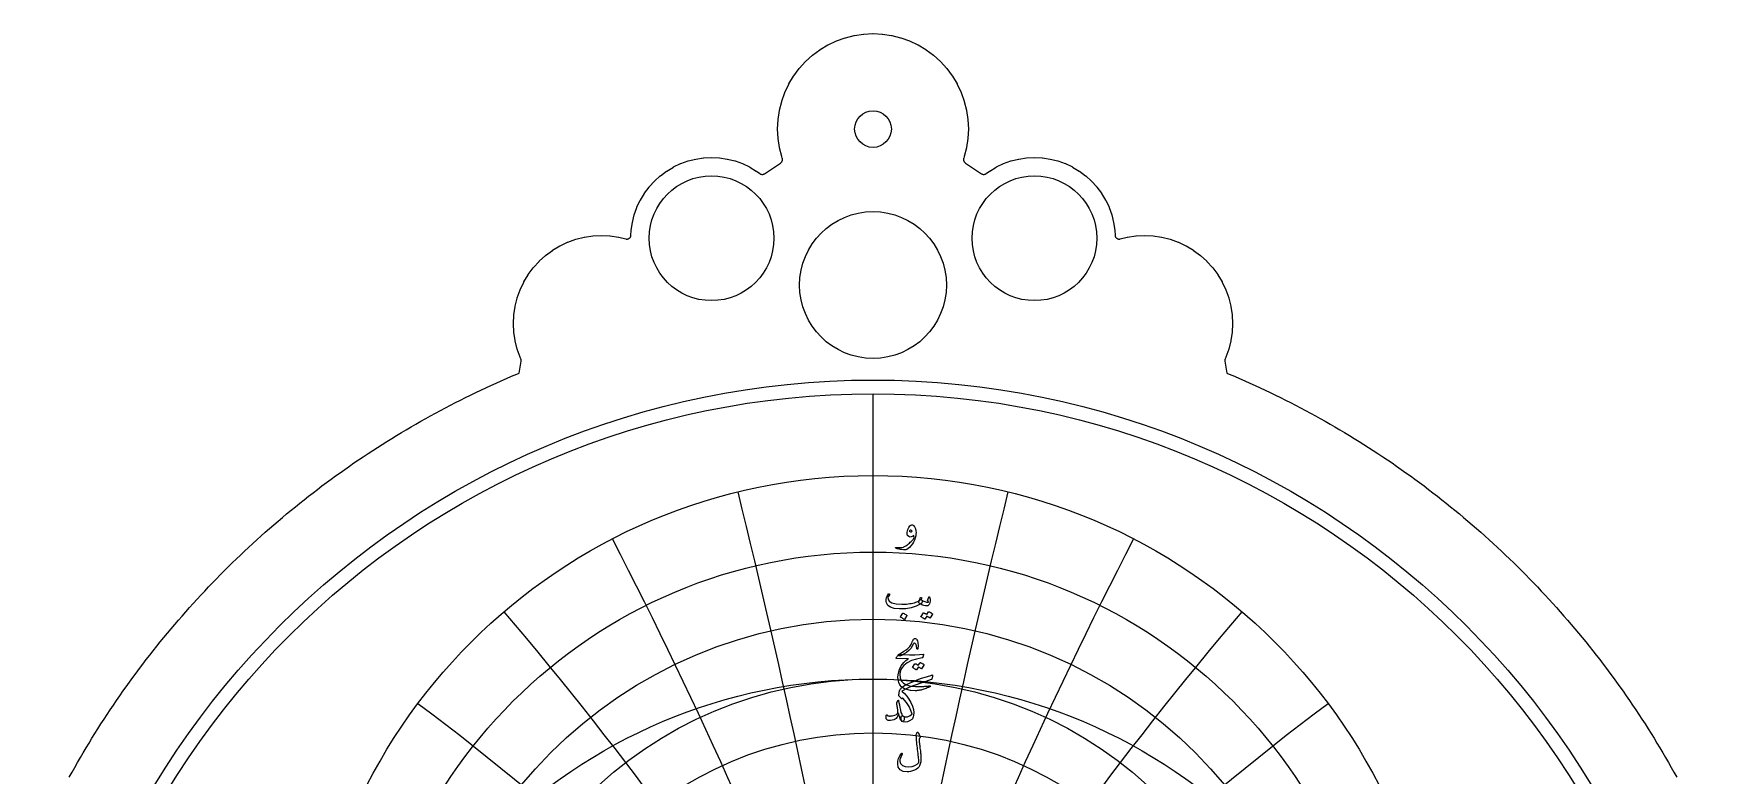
# Model space of a CAD drawing. Header units: millimetres. Extents: x -68 to 68, y -68 to 87.
# Drawn here: x -61.8 to 61.8, y 32.7 to 87.2 of the extents above; entities that cross this region are included whole.
import ezdxf

# ---------------------------------------------------------------- set-up
doc = ezdxf.new("R2010")
doc.units = ezdxf.units.MM
for name, color, linetype in [('CUT_INNER', 6, 'Continuous'), ('CUT_OUTER', 1, 'Continuous'), ('ENGRAVE', 7, 'Continuous'), ('ENGRAVE_FINE', 8, 'Continuous'), ('GUIDE', 3, 'Continuous'), ('TEXT', 5, 'Continuous')]:
    doc.layers.add(name, color=color, linetype=linetype)

msp = doc.modelspace()

# ---------------------------------------------------------------- linework, layer by layer
at = {"layer": 'CUT_INNER'}
for centre, radius in [((0, 80.2248), 1.35), ((-11.88, 72.1923), 4.59), ((11.88, 72.1923), 4.59), ((0, 68.7498), 5.4)]:
    msp.add_circle(centre, radius, dxfattribs=at)
at = {"layer": 'CUT_OUTER'}
msp.add_lwpolyline([(-59.1347, 32.5474), (-58.9339, 32.9096), (-58.7309, 33.2706), (-58.5256, 33.6304), (-58.3182, 33.9888), (-58.1085, 34.346), (-57.8967, 34.7019), (-57.6827, 35.0565), (-57.4665, 35.4098), (-57.2481, 35.7617), (-57.0276, 36.1123), (-56.805, 36.4616), (-56.5802, 36.8094), (-56.3532, 37.1559), (-56.1242, 37.501), (-55.893, 37.8447), (-55.6598, 38.1869), (-55.4244, 38.5277), (-55.187, 38.8671), (-54.9475, 39.2049), (-54.7059, 39.5414), (-54.4622, 39.8763), (-54.2165, 40.2097), (-53.9688, 40.5416), (-53.719, 40.872), (-53.4672, 41.2008), (-53.2134, 41.5281), (-52.9576, 41.8539), (-52.6998, 42.178), (-52.44, 42.5006), (-52.1782, 42.8215), (-51.9145, 43.1409), (-51.6488, 43.4586), (-51.3812, 43.7747), (-51.1116, 44.0892), (-50.8401, 44.402), (-50.5667, 44.7131), (-50.2914, 45.0225), (-50.0142, 45.3302), (-49.7351, 45.6363), (-49.4542, 45.9406), (-49.1713, 46.2431), (-48.8867, 46.544), (-48.6002, 46.8431), (-48.3118, 47.1404), (-48.0217, 47.4359), (-47.7297, 47.7297), (-47.4359, 48.0217), (-47.1404, 48.3118), (-46.8431, 48.6002), (-46.544, 48.8867), (-46.2431, 49.1713), (-45.9406, 49.4542), (-45.6363, 49.7351), (-45.3302, 50.0142), (-45.0225, 50.2914), (-44.7131, 50.5667), (-44.402, 50.8401), (-44.0892, 51.1116), (-43.7747, 51.3812), (-43.4586, 51.6488), (-43.1409, 51.9145), (-42.8215, 52.1782), (-42.5006, 52.44), (-42.178, 52.6998), (-41.8539, 52.9576), (-41.5281, 53.2134), (-41.2008, 53.4672), (-40.872, 53.719), (-40.5416, 53.9688), (-40.2097, 54.2165), (-39.8763, 54.4622), (-39.5414, 54.7059), (-39.2049, 54.9475), (-38.8671, 55.187), (-38.5277, 55.4244), (-38.1869, 55.6598), (-37.8447, 55.893), (-37.501, 56.1242), (-37.1559, 56.3532), (-36.8094, 56.5802), (-36.4616, 56.805), (-36.1123, 57.0276), (-35.7617, 57.2481), (-35.4098, 57.4665), (-35.0565, 57.6827), (-34.7019, 57.8967), (-34.346, 58.1085), (-33.9888, 58.3182), (-33.6304, 58.5256), (-33.2706, 58.7309), (-32.9096, 58.9339), (-32.5474, 59.1347), (-32.1839, 59.3333), (-31.8193, 59.5297), (-31.4534, 59.7238), (-31.0864, 59.9157), (-30.7181, 60.1053), (-30.3488, 60.2926), (-29.9782, 60.4777), (-29.6066, 60.6605), (-29.2338, 60.841), (-28.86, 61.0193), (-28.485, 61.1952), (-28.109, 61.3688), (-27.7319, 61.5402), (-27.3538, 61.7092), (-26.9746, 61.8758), (-26.5945, 62.0402), (-26.2133, 62.2022), (-26.0311, 62.2783), (-25.8872, 63.1415), (-25.8837, 63.1716), (-25.8833, 63.202), (-25.886, 63.2322), (-25.8917, 63.262), (-25.9004, 63.2911), (-25.9119, 63.3191), (-25.9636, 63.4283), (-25.9692, 63.4419), (-26.1785, 64.0268), (-26.1828, 64.0409), (-26.3337, 64.6434), (-26.3366, 64.6579), (-26.4277, 65.2723), (-26.4292, 65.287), (-26.4596, 65.9074), (-26.4596, 65.9221), (-26.4292, 66.5426), (-26.4277, 66.5572), (-26.3366, 67.1717), (-26.3337, 67.1861), (-26.1828, 67.7887), (-26.1785, 67.8028), (-25.9692, 68.3876), (-25.9636, 68.4012), (-25.698, 68.9628), (-25.6911, 68.9757), (-25.3717, 69.5086), (-25.3635, 69.5208), (-24.9935, 70.0197), (-24.9842, 70.0311), (-24.567, 70.4914), (-24.5566, 70.5018), (-24.0963, 70.9189), (-24.085, 70.9283), (-23.586, 71.2983), (-23.5738, 71.3065), (-23.041, 71.6258), (-23.028, 71.6328), (-22.4664, 71.8984), (-22.4529, 71.904), (-21.868, 72.1133), (-21.8539, 72.1175), (-21.2513, 72.2685), (-21.2369, 72.2713), (-20.6224, 72.3625), (-20.6078, 72.3639), (-19.9874, 72.3944), (-19.9726, 72.3944), (-19.3522, 72.3639), (-19.3376, 72.3625), (-18.7231, 72.2713), (-18.7087, 72.2685), (-18.1817, 72.1365), (-18.1528, 72.1307), (-18.1235, 72.1278), (-18.0941, 72.1278), (-18.0648, 72.1307), (-18.0359, 72.1365), (-18.0077, 72.145), (-17.9805, 72.1563), (-17.9546, 72.1702), (-17.9301, 72.1865), (-17.9073, 72.2052), (-17.8865, 72.226), (-17.8678, 72.2488), (-17.8515, 72.2733), (-17.8376, 72.2992), (-17.8263, 72.3264), (-17.8178, 72.3546), (-17.8121, 72.3835), (-17.8092, 72.4128), (-17.7918, 72.7671), (-17.7903, 72.7818), (-17.7069, 73.3438), (-17.7041, 73.3583), (-17.566, 73.9094), (-17.5617, 73.9235), (-17.3703, 74.4585), (-17.3647, 74.4721), (-17.1218, 74.9857), (-17.1148, 74.9987), (-16.8227, 75.486), (-16.8145, 75.4983), (-16.4761, 75.9547), (-16.4667, 75.966), (-16.0852, 76.387), (-16.0748, 76.3974), (-15.6538, 76.779), (-15.6424, 76.7883), (-15.186, 77.1268), (-15.1738, 77.135), (-14.6864, 77.4271), (-14.6734, 77.434), (-14.1598, 77.677), (-14.1462, 77.6826), (-13.6112, 77.874), (-13.5971, 77.8783), (-13.046, 78.0163), (-13.0316, 78.0192), (-12.4695, 78.1026), (-12.4549, 78.104), (-11.8874, 78.1319), (-11.8726, 78.1319), (-11.3051, 78.104), (-11.2905, 78.1026), (-10.7284, 78.0192), (-10.714, 78.0163), (-10.1629, 77.8783), (-10.1488, 77.874), (-9.6138, 77.6826), (-9.6002, 77.677), (-9.0866, 77.434), (-9.0736, 77.4271), (-8.5862, 77.135), (-8.574, 77.1268), (-8.3283, 76.9446), (-8.3029, 76.9277), (-8.2759, 76.9135), (-8.2476, 76.902), (-8.2182, 76.8935), (-8.1882, 76.8881), (-8.1577, 76.8857), (-8.1272, 76.8864), (-8.0969, 76.8903), (-8.0671, 76.8972), (-8.0382, 76.907), (-8.0105, 76.9198), (-7.9842, 76.9353), (-6.7941, 77.7221), (-6.7711, 77.7389), (-6.7498, 77.7579), (-6.7304, 77.7787), (-6.7131, 77.8013), (-6.698, 77.8255), (-6.6852, 77.851), (-6.6749, 77.8776), (-6.6672, 77.905), (-6.6621, 77.933), (-6.6598, 77.9614), (-6.6601, 77.9899), (-6.6631, 78.0183), (-6.6688, 78.0462), (-6.6771, 78.0734), (-6.7152, 78.18), (-6.7195, 78.1941), (-6.8833, 78.8481), (-6.8862, 78.8625), (-6.9851, 79.5294), (-6.9866, 79.544), (-7.0196, 80.2174), (-7.0196, 80.2321), (-6.9866, 80.9055), (-6.9851, 80.9201), (-6.8862, 81.587), (-6.8833, 81.6014), (-6.7195, 82.2554), (-6.7152, 82.2695), (-6.4881, 82.9043), (-6.4825, 82.9179), (-6.1942, 83.5273), (-6.1873, 83.5403), (-5.8407, 84.1186), (-5.8325, 84.1308), (-5.4309, 84.6723), (-5.4216, 84.6837), (-4.9688, 85.1832), (-4.9584, 85.1936), (-4.4589, 85.6464), (-4.4475, 85.6557), (-3.906, 86.0573), (-3.8938, 86.0655), (-3.3155, 86.4121), (-3.3025, 86.419), (-2.6931, 86.7073), (-2.6795, 86.7129), (-2.0447, 86.94), (-2.0307, 86.9443), (-1.3767, 87.1081), (-1.3622, 87.111), (-0.6954, 87.2099), (-0.6807, 87.2113), (-0.0074, 87.2444), (0.0074, 87.2444), (0.6807, 87.2113), (0.6954, 87.2099), (1.3622, 87.111), (1.3767, 87.1081), (2.0307, 86.9443), (2.0447, 86.94), (2.6795, 86.7129), (2.6931, 86.7073), (3.3025, 86.419), (3.3155, 86.4121), (3.8938, 86.0655), (3.906, 86.0573), (4.4475, 85.6557), (4.4589, 85.6464), (4.9584, 85.1936), (4.9688, 85.1832), (5.4216, 84.6837), (5.4309, 84.6723), (5.8325, 84.1308), (5.8407, 84.1186), (6.1873, 83.5403), (6.1942, 83.5273), (6.4825, 82.9179), (6.4881, 82.9043), (6.7152, 82.2695), (6.7195, 82.2554), (6.8833, 81.6014), (6.8862, 81.587), (6.9851, 80.9201), (6.9866, 80.9055), (7.0196, 80.2321), (7.0196, 80.2174), (6.9866, 79.544), (6.9851, 79.5294), (6.8862, 78.8625), (6.8833, 78.8481), (6.7195, 78.1941), (6.7152, 78.18), (6.6771, 78.0734), (6.6688, 78.0462), (6.6631, 78.0183), (6.6601, 77.9899), (6.6598, 77.9614), (6.6621, 77.933), (6.6672, 77.905), (6.6749, 77.8776), (6.6852, 77.851), (6.698, 77.8255), (6.7131, 77.8013), (6.7304, 77.7787), (6.7498, 77.7579), (6.7711, 77.7389), (6.7941, 77.7221), (7.9842, 76.9353), (8.0105, 76.9198), (8.0382, 76.907), (8.0671, 76.8972), (8.0969, 76.8903), (8.1272, 76.8864), (8.1577, 76.8857), (8.1882, 76.8881), (8.2182, 76.8935), (8.2476, 76.902), (8.2759, 76.9135), (8.3029, 76.9277), (8.3283, 76.9446), (8.574, 77.1268), (8.5862, 77.135), (9.0736, 77.4271), (9.0866, 77.434), (9.6002, 77.677), (9.6138, 77.6826), (10.1488, 77.874), (10.1629, 77.8783), (10.714, 78.0163), (10.7284, 78.0192), (11.2905, 78.1026), (11.3051, 78.104), (11.8726, 78.1319), (11.8874, 78.1319), (12.4549, 78.104), (12.4695, 78.1026), (13.0316, 78.0192), (13.046, 78.0163), (13.5971, 77.8783), (13.6112, 77.874), (14.1462, 77.6826), (14.1598, 77.677), (14.6734, 77.434), (14.6864, 77.4271), (15.1738, 77.135), (15.186, 77.1268), (15.6424, 76.7883), (15.6538, 76.779), (16.0748, 76.3974), (16.0852, 76.387), (16.4667, 75.966), (16.4761, 75.9547), (16.8145, 75.4983), (16.8227, 75.486), (17.1148, 74.9987), (17.1218, 74.9857), (17.3647, 74.4721), (17.3703, 74.4585), (17.5617, 73.9235), (17.566, 73.9094), (17.7041, 73.3583), (17.7069, 73.3438), (17.7903, 72.7818), (17.7918, 72.7671), (17.8092, 72.4128), (17.8121, 72.3835), (17.8178, 72.3546), (17.8263, 72.3264), (17.8376, 72.2992), (17.8515, 72.2733), (17.8678, 72.2488), (17.8865, 72.226), (17.9073, 72.2052), (17.9301, 72.1865), (17.9546, 72.1702), (17.9805, 72.1563), (18.0077, 72.145), (18.0359, 72.1365), (18.0648, 72.1307), (18.0941, 72.1278), (18.1235, 72.1278), (18.1528, 72.1307), (18.1817, 72.1365), (18.7087, 72.2685), (18.7231, 72.2713), (19.3376, 72.3625), (19.3522, 72.3639), (19.9726, 72.3944), (19.9874, 72.3944), (20.6078, 72.3639), (20.6224, 72.3625), (21.2369, 72.2713), (21.2513, 72.2685), (21.8539, 72.1175), (21.868, 72.1133), (22.4529, 71.904), (22.4664, 71.8984), (23.028, 71.6328), (23.041, 71.6258), (23.5738, 71.3065), (23.586, 71.2983), (24.085, 70.9283), (24.0963, 70.9189), (24.5566, 70.5018), (24.567, 70.4914), (24.9842, 70.0311), (24.9935, 70.0197), (25.3635, 69.5208), (25.3717, 69.5086), (25.6911, 68.9757), (25.698, 68.9628), (25.9636, 68.4012), (25.9692, 68.3876), (26.1785, 67.8028), (26.1828, 67.7887), (26.3337, 67.1861), (26.3366, 67.1717), (26.4277, 66.5572), (26.4292, 66.5426), (26.4596, 65.9221), (26.4596, 65.9074), (26.4292, 65.287), (26.4277, 65.2723), (26.3366, 64.6579), (26.3337, 64.6434), (26.1828, 64.0409), (26.1785, 64.0268), (25.9692, 63.4419), (25.9636, 63.4283), (25.9119, 63.3191), (25.9004, 63.2911), (25.8917, 63.262), (25.886, 63.2322), (25.8833, 63.202), (25.8837, 63.1716), (25.8872, 63.1415), (26.0311, 62.2783), (26.2133, 62.2022), (26.5945, 62.0402), (26.9746, 61.8758), (27.3538, 61.7092), (27.7319, 61.5402), (28.109, 61.3688), (28.485, 61.1952), (28.86, 61.0193), (29.2338, 60.841), (29.6066, 60.6605), (29.9782, 60.4777), (30.3488, 60.2926), (30.7181, 60.1053), (31.0864, 59.9157), (31.4534, 59.7238), (31.8193, 59.5297), (32.1839, 59.3333), (32.5474, 59.1347), (32.9096, 58.9339), (33.2706, 58.7309), (33.6304, 58.5256), (33.9888, 58.3182), (34.346, 58.1085), (34.7019, 57.8967), (35.0565, 57.6827), (35.4098, 57.4665), (35.7617, 57.2481), (36.1123, 57.0276), (36.4616, 56.805), (36.8094, 56.5802), (37.1559, 56.3532), (37.501, 56.1242), (37.8447, 55.893), (38.1869, 55.6598), (38.5277, 55.4244), (38.8671, 55.187), (39.2049, 54.9475), (39.5414, 54.7059), (39.8763, 54.4622), (40.2097, 54.2165), (40.5416, 53.9688), (40.872, 53.719), (41.2008, 53.4672), (41.5281, 53.2134), (41.8539, 52.9576), (42.178, 52.6998), (42.5006, 52.44), (42.8215, 52.1782), (43.1409, 51.9145), (43.4586, 51.6488), (43.7747, 51.3812), (44.0892, 51.1116), (44.402, 50.8401), (44.7131, 50.5667), (45.0225, 50.2914), (45.3302, 50.0142), (45.6363, 49.7351), (45.9406, 49.4542), (46.2431, 49.1713), (46.544, 48.8867), (46.8431, 48.6002), (47.1404, 48.3118), (47.4359, 48.0217), (47.7297, 47.7297), (48.0217, 47.4359), (48.3118, 47.1404), (48.6002, 46.8431), (48.8867, 46.544), (49.1713, 46.2431), (49.4542, 45.9406), (49.7351, 45.6363), (50.0142, 45.3302), (50.2914, 45.0225), (50.5667, 44.7131), (50.8401, 44.402), (51.1116, 44.0892), (51.3812, 43.7747), (51.6488, 43.4586), (51.9145, 43.1409), (52.1782, 42.8215), (52.44, 42.5006), (52.6998, 42.178), (52.9576, 41.8539), (53.2134, 41.5281), (53.4672, 41.2008), (53.719, 40.872), (53.9688, 40.5416), (54.2165, 40.2097), (54.4622, 39.8763), (54.7059, 39.5414), (54.9475, 39.2049), (55.187, 38.8671), (55.4244, 38.5277), (55.6598, 38.1869), (55.893, 37.8447), (56.1242, 37.501), (56.3532, 37.1559), (56.5802, 36.8094), (56.805, 36.4616), (57.0276, 36.1123), (57.2481, 35.7617), (57.4665, 35.4098), (57.6827, 35.0565), (57.8967, 34.7019), (58.1085, 34.346), (58.3182, 33.9888), (58.5256, 33.6304), (58.7309, 33.2706), (58.9339, 32.9096), (59.1347, 32.5474)], dxfattribs=at)
at = {"layer": 'ENGRAVE'}
msp.add_lwpolyline([(0, -60.75), (0, 60.75)], dxfattribs=at)
for centre, radius in [((0, 0), 60.75), ((0, 12.9209), 41.8128), ((0, 11.6414), 37.4659), ((0, 10.6029), 33.562), ((0, 0), 39.7663), ((0, 9.7522), 30.0141), ((0, 9.0503), 26.7554)]:
    msp.add_circle(centre, radius, dxfattribs=at)
at = {"layer": 'ENGRAVE_FINE'}
for centre, radius, start, end in [((-729.8172, -122.3881), 741.0759, 7.2741385, 13.7327429), ((-729.8172, -122.3881), 741.0759, 7.2741385, 13.7327429), ((729.8172, -122.3881), 741.0759, 166.2672571, 172.7258615), ((729.8172, -122.3881), 741.0759, 166.2672571, 172.7258615), ((-353.5632, -122.3881), 376.2541, 14.600687, 27.283105), ((-353.5632, -122.3881), 376.2541, 14.600687, 27.283105), ((353.5632, -122.3881), 376.2541, 152.716895, 165.399313), ((353.5632, -122.3881), 376.2541, 152.716895, 165.399313), ((-222.8915, -122.3881), 257.3729, 22.032702, 40.487991), ((-222.8915, -122.3881), 257.3729, 22.032702, 40.487991), ((222.8915, -122.3881), 257.3729, 139.512009, 157.967298), ((222.8915, -122.3881), 257.3729, 139.512009, 157.967298), ((-153.3626, -122.3881), 200.2006, 29.62447, 53.218263), ((-153.3626, -122.3881), 200.2006, 29.62447, 53.218263), ((153.3626, -122.3881), 200.2006, 126.781737, 150.37553), ((153.3626, -122.3881), 200.2006, 126.781737, 150.37553)]:
    msp.add_arc(centre, radius, start, end, dxfattribs=at)
at = {"layer": 'GUIDE'}
msp.add_circle((0, 0), 61.7625, dxfattribs=at)
at = {"layer": 'TEXT'}
for points in [[(2.5616, 50.7695), (2.6272, 50.9218), (2.6981, 51.03), (2.7745, 51.0942), (2.8562, 51.1144), (2.9074, 51.1055), (2.9568, 51.0785), (3.0044, 51.0336), (3.0502, 50.9707), (3.0722, 50.9344), (3.0916, 50.8971), (3.1082, 50.8589), (3.1221, 50.8198), (3.134, 50.7796), (3.1445, 50.7381), (3.1538, 50.6952), (3.1616, 50.651), (3.169, 50.5524), (3.1625, 50.4363), (3.1421, 50.3027), (3.1077, 50.1516), (3.057, 49.9951), (2.9874, 49.8453), (2.8989, 49.7023), (2.7916, 49.566), (2.6791, 49.4472), (2.5787, 49.3603), (2.4904, 49.3053), (2.4143, 49.2821), (2.3366, 49.2781), (2.2473, 49.2803), (2.1462, 49.2889), (2.0335, 49.3037), (1.9763, 49.313), (1.9235, 49.323), (1.8748, 49.3337), (1.8305, 49.345), (1.7902, 49.3566), (1.7537, 49.3679), (1.721, 49.379), (1.6922, 49.3899), (1.6751, 49.3994), (1.6634, 49.4097), (1.6572, 49.4209), (1.6563, 49.433), (1.6619, 49.4452), (1.6715, 49.4528), (1.6852, 49.4559), (1.703, 49.4546), (1.8415, 49.4411), (1.9769, 49.4402), (2.1092, 49.4519), (2.2383, 49.4762), (2.2781, 49.4885), (2.3223, 49.5076), (2.3706, 49.5334), (2.4233, 49.566), (2.4802, 49.6053), (2.5414, 49.6513), (2.6069, 49.7041), (2.6766, 49.7636), (2.7449, 49.8251), (2.8059, 49.8839), (2.8598, 49.9401), (2.9065, 49.9935), (2.9458, 50.0445), (2.9775, 50.0932), (3.0015, 50.1397), (3.0179, 50.1839), (3.0085, 50.2508), (2.9981, 50.3007), (2.9869, 50.3335), (2.9748, 50.3492), (2.9018, 50.2632), (2.8194, 50.2172), (2.7276, 50.2111), (2.6263, 50.245), (2.5428, 50.3182), (2.5041, 50.43), (2.5104, 50.5805), (2.5616, 50.7695)], [(2.8886, 50.6366), (2.8356, 50.7008), (2.7808, 50.7246), (2.7242, 50.708), (2.6658, 50.651), (2.7134, 50.6124), (2.7664, 50.5971), (2.8248, 50.6052), (2.8886, 50.6366)], [(3.5514, 45.6044), (3.5549, 45.6027), (3.5582, 45.6009), (3.5612, 45.5991), (3.564, 45.5973), (3.5668, 45.5952), (3.5698, 45.5928), (3.5731, 45.5899), (3.5766, 45.5865), (3.6055, 45.5524), (3.617, 45.5039), (3.6109, 45.441), (3.5874, 45.3637), (3.5656, 45.3168), (3.5433, 45.2874), (3.5207, 45.2755), (3.4975, 45.2811), (3.4859, 45.2867), (3.476, 45.2892), (3.4679, 45.2885), (3.4616, 45.2847), (3.167, 45.1235), (2.8149, 45.0099), (2.4053, 44.9438), (1.9383, 44.9254), (1.5606, 44.9578), (1.2754, 45.044), (1.0828, 45.1841), (0.9826, 45.3781), (0.9671, 45.4697), (0.9638, 45.5613), (0.9725, 45.653), (0.9934, 45.7446), (1.0219, 45.8256), (1.0572, 45.9), (1.0992, 45.9675), (1.1479, 46.0284), (1.1571, 46.036), (1.1667, 46.041), (1.1768, 46.0432), (1.1874, 46.0428), (1.1973, 46.0385), (1.2054, 46.0329), (1.2117, 46.0259), (1.2161, 46.0176), (1.2182, 46.0095), (1.217, 45.9997), (1.2128, 45.988), (1.2054, 45.9745), (1.1533, 45.8982), (1.1191, 45.8236), (1.103, 45.7509), (1.1048, 45.6799), (1.1901, 45.5021), (1.3886, 45.3745), (1.7003, 45.2973), (2.1251, 45.2703), (2.2418, 45.2721), (2.3582, 45.2775), (2.4744, 45.2865), (2.5904, 45.2991), (2.7054, 45.3152), (2.819, 45.335), (2.9309, 45.3583), (3.0413, 45.3853), (3.1484, 45.4158), (3.2362, 45.4464), (3.3046, 45.4769), (3.3538, 45.5074), (3.3728, 45.5236), (3.3902, 45.5434), (3.406, 45.5667), (3.4203, 45.5937), (3.4337, 45.6238), (3.4468, 45.6565), (3.4597, 45.692), (3.4724, 45.7302), (3.4773, 45.7419), (3.485, 45.7518), (3.4953, 45.7598), (3.5083, 45.7661), (3.5222, 45.7695), (3.5353, 45.7688), (3.5474, 45.7641), (3.5586, 45.7553), (3.5676, 45.7432), (3.573, 45.7284), (3.5748, 45.7109), (3.573, 45.6907)], [(3.4436, 45.317), (3.4046, 45.3541), (3.3844, 45.4006), (3.383, 45.4565), (3.4005, 45.5218), (3.4385, 45.5804), (3.4733, 45.6161), (3.5049, 45.6289), (3.5335, 45.6188), (3.6682, 45.5297), (3.8029, 45.467), (3.9376, 45.4309), (4.0724, 45.4212), (4.0771, 45.4221), (4.0805, 45.4248), (4.0825, 45.4293), (4.0832, 45.4356), (4.0798, 45.4475), (4.0697, 45.4652), (4.0528, 45.4888), (4.0293, 45.5182), (4.0248, 45.5272), (4.0221, 45.5362), (4.0212, 45.5452), (4.0221, 45.5542), (4.1083, 45.8021), (4.1123, 45.8115), (4.1173, 45.8182), (4.1231, 45.8223), (4.1299, 45.8236), (4.1366, 45.8225), (4.1424, 45.8191), (4.1474, 45.8135), (4.1514, 45.8056), (4.1784, 45.725), (4.1945, 45.6449), (4.1999, 45.5652), (4.1945, 45.4859), (4.177, 45.3873), (4.1532, 45.3072), (4.1231, 45.2454), (4.0867, 45.2021), (4.0591, 45.1783), (4.0338, 45.1607), (4.0106, 45.1495), (3.9897, 45.1446), (3.8694, 45.1419), (3.7382, 45.1697), (3.5963, 45.2281), (3.4436, 45.317)], [(2.1898, 44.6057), (2.1943, 44.6102), (2.2006, 44.6129), (2.2086, 44.6138), (2.2185, 44.6129), (2.2884, 44.5846), (2.3541, 44.55), (2.4159, 44.5091), (2.4736, 44.462), (2.4792, 44.4548), (2.4817, 44.4476), (2.481, 44.4404), (2.4772, 44.4332), (2.3083, 44.1602), (2.302, 44.1537), (2.294, 44.1521), (2.2841, 44.1555), (2.2724, 44.1638), (2.2623, 44.1709), (2.2464, 44.1817), (2.2246, 44.1961), (2.197, 44.2141), (2.1631, 44.2356), (2.1224, 44.2608), (2.075, 44.2895), (2.0209, 44.3218), (2.0137, 44.3272), (2.0101, 44.3326), (2.0101, 44.338), (2.0137, 44.3434)], [(4.0832, 44.7063), (4.0876, 44.7108), (4.0939, 44.7134), (4.102, 44.7143), (4.1119, 44.7134), (4.1473, 44.7002), (4.1815, 44.6856), (4.2146, 44.6697), (4.2466, 44.6524), (4.2777, 44.6335), (4.3081, 44.6129), (4.3379, 44.5904), (4.367, 44.5661), (4.3726, 44.5587), (4.3751, 44.5509), (4.3744, 44.5426), (4.3706, 44.5338), (4.1981, 44.2608), (4.1934, 44.2572), (4.1864, 44.2572), (4.1772, 44.2608), (4.1658, 44.2679), (4.1579, 44.2746), (4.1451, 44.2837), (4.1274, 44.2952), (4.1047, 44.3093), (4.0769, 44.326), (4.0436, 44.3456), (4.005, 44.3682), (3.961, 44.3937), (3.8245, 44.1817), (3.8182, 44.1752), (3.8101, 44.1736), (3.8002, 44.177), (3.7885, 44.1853), (3.7784, 44.1925), (3.7625, 44.2033), (3.7407, 44.2177), (3.7131, 44.2356), (3.6792, 44.2572), (3.6385, 44.2823), (3.5912, 44.3111), (3.5371, 44.3434), (3.5314, 44.3488), (3.529, 44.3542), (3.5296, 44.3596), (3.5335, 44.365), (3.7095, 44.6272), (3.714, 44.6317), (3.7203, 44.6344), (3.7284, 44.6353), (3.7382, 44.6344), (3.7683, 44.6246), (3.7975, 44.6133), (3.8258, 44.6004), (3.8532, 44.5859), (3.8797, 44.5701), (3.9053, 44.5531), (3.93, 44.535), (3.9538, 44.5158)], [(1.8269, 41.5076), (1.8482, 41.5326), (1.8727, 41.5574), (1.9003, 41.582), (1.9311, 41.6064), (1.965, 41.6308), (2.0021, 41.6553), (2.0422, 41.6802), (2.0856, 41.7052), (2.2778, 41.8188), (2.4341, 41.919), (2.5544, 42.0056), (2.6389, 42.0788), (2.7042, 42.1509), (2.7601, 42.227), (2.8066, 42.3072), (2.8437, 42.3914), (2.8597, 42.4335), (2.8755, 42.4736), (2.8911, 42.5116), (2.9065, 42.5477), (2.9215, 42.5813), (2.9357, 42.6119), (2.9493, 42.6396), (2.9622, 42.6645), (2.9907, 42.7069), (3.0224, 42.7372), (3.0572, 42.7554), (3.0951, 42.7615), (3.1322, 42.7554), (3.1679, 42.7372), (3.2023, 42.7069), (3.2353, 42.6645), (3.2764, 42.5674), (3.3026, 42.4273), (3.3141, 42.2441), (3.3107, 42.0178), (3.3085, 41.9973), (3.3017, 41.9827), (3.2905, 41.974), (3.2748, 41.9711), (3.2586, 41.9742), (3.246, 41.9836), (3.2371, 41.9993), (3.2317, 42.0214), (3.2041, 42.1943), (3.1643, 42.3178), (3.1124, 42.3919), (3.0484, 42.4166), (3.032, 42.4136), (3.0152, 42.4049), (2.9979, 42.3903), (2.9802, 42.3698), (2.9723, 42.3576), (2.9631, 42.3425), (2.9526, 42.3244), (2.9407, 42.3034), (2.9274, 42.2795), (2.9128, 42.2526), (2.8969, 42.2229), (2.8796, 42.1902), (2.7767, 42.0218), (2.6371, 41.8651), (2.4606, 41.72), (2.2473, 41.5866), (2.245, 41.5853), (2.2383, 41.5812), (2.2271, 41.5745), (2.2113, 41.5651), (2.1911, 41.5529), (2.1664, 41.5381), (2.1372, 41.5206), (2.1036, 41.5004), (2.0324, 41.4685), (1.9625, 41.4591), (1.894, 41.4721), (1.8269, 41.5076)], [(2.2149, 41.5687), (2.6759, 41.5525), (3.0745, 41.5507), (3.4106, 41.5633), (3.6844, 41.5902), (3.6928, 41.5912), (3.7001, 41.5907), (3.7063, 41.5885), (3.7113, 41.5848), (3.715, 41.5798), (3.7171, 41.5736), (3.7177, 41.5663), (3.7167, 41.5579), (3.7096, 41.5251), (3.7028, 41.495), (3.6961, 41.4676), (3.6897, 41.4429), (3.6836, 41.4209), (3.6776, 41.4016), (3.6719, 41.385), (3.6664, 41.3711), (3.6547, 41.3488), (3.6412, 41.3324), (3.626, 41.3219), (3.6089, 41.3172), (3.1939, 41.242), (2.8329, 41.1241), (2.5257, 40.9635), (2.2724, 40.7603), (2.1444, 40.6141), (2.0515, 40.4594), (1.9935, 40.2962), (1.9706, 40.1244), (1.9926, 39.8547), (2.0802, 39.6349), (2.2333, 39.4649), (2.452, 39.3448), (2.5654, 39.3084), (2.6901, 39.2783), (2.8259, 39.2545), (2.973, 39.237), (3.1311, 39.2255), (3.2999, 39.2199), (3.4796, 39.2201), (3.67, 39.2262), (3.7377, 39.23), (3.8043, 39.2343), (3.8697, 39.239), (3.9341, 39.2442), (3.9968, 39.2498), (4.0576, 39.2558), (4.1163, 39.2623), (4.173, 39.2693), (4.1903, 39.2702), (4.2026, 39.2657), (4.21, 39.2558), (4.2125, 39.2406), (4.2111, 39.2228), (4.2071, 39.2091), (4.2004, 39.1995), (4.1909, 39.1939), (4.0894, 39.151), (3.9933, 39.1121), (3.9026, 39.0773), (3.8173, 39.0466), (3.7376, 39.0196), (3.6637, 38.9963), (3.5957, 38.9765), (3.5335, 38.9603), (3.475, 38.9484), (3.418, 38.9379), (3.3627, 38.9287), (3.3089, 38.9208), (3.2565, 38.9148), (3.2052, 38.9109), (3.155, 38.9094), (3.1059, 38.91), (2.7709, 38.9361), (2.4916, 38.9927), (2.2679, 39.0798), (2.1, 39.1975), (1.9767, 39.3445), (1.8907, 39.5163), (1.842, 39.7128), (1.8305, 39.934), (1.8658, 40.2084), (1.95, 40.4747), (2.0831, 40.7329), (2.2652, 40.983), (2.3364, 41.0587), (2.417, 41.1312), (2.5071, 41.2006), (2.6065, 41.2669), (1.7371, 41.2741), (1.7162, 41.283), (1.7075, 41.2992), (1.7108, 41.3226), (1.7263, 41.3531), (1.7555, 41.3976), (1.782, 41.4375), (1.8058, 41.473), (1.8269, 41.504), (1.8453, 41.5303), (1.861, 41.5516), (1.8741, 41.568), (1.8844, 41.5794), (1.9077, 41.5815), (1.9706, 41.5803), (2.073, 41.5761), (2.2149, 41.5687)], [(3.4616, 40.9687), (3.4661, 40.9732), (3.4724, 40.9759), (3.4805, 40.9768), (3.4903, 40.9759), (3.5257, 40.9626), (3.56, 40.948), (3.5931, 40.9321), (3.6251, 40.9148), (3.6562, 40.8959), (3.6866, 40.8753), (3.7164, 40.8528), (3.7454, 40.8286), (3.751, 40.8212), (3.7535, 40.8133), (3.7528, 40.805), (3.749, 40.7962), (3.5766, 40.5232), (3.5719, 40.5196), (3.5649, 40.5196), (3.5557, 40.5232), (3.5442, 40.5304), (3.5364, 40.537), (3.5236, 40.5461), (3.5058, 40.5576), (3.4832, 40.5717), (3.4553, 40.5884), (3.4221, 40.6081), (3.3835, 40.6306), (3.3395, 40.6561), (3.2029, 40.4441), (3.1966, 40.4376), (3.1886, 40.4361), (3.1787, 40.4394), (3.167, 40.4477), (3.1569, 40.4549), (3.141, 40.4657), (3.1192, 40.4801), (3.0916, 40.498), (3.0576, 40.5196), (3.017, 40.5447), (2.9696, 40.5735), (2.9155, 40.6058), (2.9099, 40.6112), (2.9074, 40.6166), (2.9081, 40.622), (2.9119, 40.6274), (3.088, 40.8896), (3.0925, 40.8941), (3.0987, 40.8968), (3.1068, 40.8977), (3.1167, 40.8968), (3.1468, 40.8871), (3.176, 40.8757), (3.2043, 40.8628), (3.2317, 40.8483), (3.2582, 40.8325), (3.2838, 40.8155), (3.3085, 40.7975), (3.3323, 40.7783)], [(4.3203, 40.0619), (4.3566, 40.0685), (4.3796, 40.0593), (4.389, 40.0343), (4.3849, 39.9937), (4.3454, 39.8356), (4.3333, 39.7952), (4.3185, 39.7637), (4.301, 39.7413), (4.2808, 39.7278), (3.8761, 39.5952), (3.5101, 39.4705), (3.1827, 39.3536), (2.894, 39.2446), (2.6443, 39.143), (2.4341, 39.0483), (2.2634, 38.9607), (2.1323, 38.8799), (2.3164, 38.7003), (2.4844, 38.5027), (2.6362, 38.2871), (2.7718, 38.0536), (2.8958, 37.7815), (2.973, 37.5291), (3.0035, 37.2964), (2.9874, 37.0836), (2.9631, 36.9879), (2.9335, 36.9093), (2.8984, 36.8478), (2.858, 36.8033), (2.6901, 36.6884), (2.5275, 36.6201), (2.3703, 36.5985), (2.2185, 36.6237), (2.1534, 36.6574), (2.1053, 36.7117), (2.0744, 36.7867), (2.0604, 36.8824), (2.0611, 36.9587), (2.0739, 37.0153), (2.0988, 37.0521), (2.1359, 37.0692), (2.1545, 37.0683), (2.1781, 37.062), (2.2066, 37.0503), (2.2401, 37.0333), (2.3779, 36.9861), (2.5293, 36.9955), (2.6941, 37.0616), (2.8724, 37.1842), (2.7938, 37.4556), (2.655, 37.7419), (2.4561, 38.043), (2.197, 38.359), (2.1896, 38.3641), (2.1817, 38.3653), (2.1734, 38.3624), (2.1646, 38.3554), (2.1251, 38.3231), (2.1159, 38.3165), (2.1062, 38.315), (2.0961, 38.3183), (2.0856, 38.3267), (1.9131, 38.5207), (1.9091, 38.5355), (1.9077, 38.5692), (1.9091, 38.6217), (1.9131, 38.6931), (1.9199, 38.769), (1.9293, 38.8314), (1.9414, 38.8804), (1.9562, 38.9159), (1.9817, 38.961), (2.0079, 39.003), (2.0347, 39.0418), (2.0622, 39.0775), (2.0904, 39.1103), (2.1193, 39.1404), (2.1488, 39.1678), (2.179, 39.1925), (2.3256, 39.2878), (2.5068, 39.387), (2.7226, 39.4899), (2.973, 39.5967), (3.2579, 39.7073), (3.5775, 39.8217), (3.9316, 39.9399), (4.3203, 40.0619)], [(2.1395, 36.6668), (2.0696, 36.7396), (2.0074, 36.8536), (1.9529, 37.009), (1.9059, 37.2057), (1.8994, 37.2273), (1.8907, 37.2309), (1.8797, 37.2165), (1.8664, 37.1842), (1.8553, 37.1537), (1.8435, 37.1235), (1.8311, 37.0936), (1.8179, 37.0638), (1.8043, 37.0343), (1.7905, 37.005), (1.7765, 36.9759), (1.7622, 36.947), (1.7025, 36.868), (1.6239, 36.8069), (1.5265, 36.7638), (1.4102, 36.7387), (1.297, 36.727), (1.2018, 36.7243), (1.1245, 36.7306), (1.0652, 36.7458), (1.0123, 36.7831), (0.979, 36.8518), (0.9655, 36.952), (0.9718, 37.0836), (0.9768, 37.1058), (0.9844, 37.1222), (0.9947, 37.1327), (1.0078, 37.1375), (1.0226, 37.1377), (1.0347, 37.1348), (1.0441, 37.1287), (1.0509, 37.1195), (1.0713, 37.091), (1.1003, 37.0701), (1.1378, 37.0568), (1.1838, 37.0512), (1.21, 37.0499), (1.2381, 37.0494), (1.2684, 37.0499), (1.3006, 37.0512), (1.3346, 37.0535), (1.3702, 37.0566), (1.4073, 37.0607), (1.4461, 37.0656), (1.6069, 37.1002), (1.7263, 37.1536), (1.8045, 37.2259), (1.8413, 37.3171), (1.8394, 37.3366), (1.8372, 37.3593), (1.8349, 37.3851), (1.8323, 37.4141), (1.829, 37.4464), (1.8247, 37.4824), (1.8192, 37.5219), (1.8125, 37.565), (1.8056, 37.6089), (1.7991, 37.6508), (1.793, 37.6906), (1.7874, 37.7285), (1.7818, 37.7643), (1.7757, 37.7981), (1.7692, 37.8298), (1.7622, 37.8596), (1.7521, 37.9169), (1.747, 37.9629), (1.7467, 37.9977), (1.7515, 38.0213), (1.8269, 38.1865), (1.833, 38.1944), (1.8404, 38.2), (1.8491, 38.2034), (1.8592, 38.2045), (1.8691, 38.2027), (1.8772, 38.1973), (1.8835, 38.1883), (1.888, 38.1758), (1.9109, 38.0352), (1.9401, 37.8722), (1.9756, 37.6867), (2.0173, 37.4788), (2.0595, 37.3148), (2.1107, 37.186), (2.1709, 37.0921), (2.2401, 37.0333), (2.2652, 37.0126), (2.2832, 36.983), (2.294, 36.9443), (2.2976, 36.8967), (2.2937, 36.8334), (2.2823, 36.7764), (2.2632, 36.7256), (2.2365, 36.6812), (2.2169, 36.6601), (2.1943, 36.6506), (2.1684, 36.6529), (2.1395, 36.6668)], [(3.2532, 35.8404), (3.2595, 35.8514), (3.2676, 35.8592), (3.2775, 35.8639), (3.2892, 35.8655), (3.3008, 35.8635), (3.3107, 35.8574), (3.3188, 35.8473), (3.3251, 35.8332), (3.3585, 35.7508), (3.3942, 35.6796), (3.4322, 35.6196), (3.4724, 35.5709), (3.4843, 35.5534), (3.4877, 35.5332), (3.4825, 35.5103), (3.4688, 35.4847), (3.46, 35.4723), (3.4517, 35.4604), (3.4439, 35.449), (3.4365, 35.438), (3.4295, 35.4277), (3.423, 35.4182), (3.4169, 35.4097), (3.4113, 35.4021), (3.4019, 35.3881), (3.3951, 35.3715), (3.3911, 35.3522), (3.3898, 35.3302), (3.394, 35.2681), (3.3996, 35.2004), (3.4066, 35.1271), (3.4149, 35.0482), (3.4243, 34.9636), (3.4347, 34.8735), (3.4459, 34.7777), (3.458, 34.6763), (3.4716, 34.5752), (3.4836, 34.4801), (3.4941, 34.391), (3.5029, 34.3081), (3.5104, 34.2309), (3.5168, 34.1594), (3.5221, 34.0935), (3.5263, 34.0332), (3.531, 33.8547), (3.5164, 33.6856), (3.4825, 33.526), (3.4293, 33.3757), (3.3774, 33.2875), (3.2972, 33.206), (3.1888, 33.1312), (3.052, 33.0632), (2.9038, 33.0068), (2.7646, 32.9671), (2.6344, 32.9439), (2.5131, 32.9374), (2.2095, 32.9792), (1.9922, 33.0937), (1.861, 33.281), (1.8161, 33.541), (1.8318, 33.7348), (1.8826, 33.9245), (1.9684, 34.1102), (2.0892, 34.2919), (2.0984, 34.3025), (2.108, 34.309), (2.1181, 34.3114), (2.1287, 34.3099), (2.1399, 34.3056), (2.1485, 34.3), (2.1543, 34.293), (2.1574, 34.2847), (2.1597, 34.2724), (2.1592, 34.2605), (2.1561, 34.249), (2.1503, 34.238), (2.0678, 34.0775), (2.011, 33.9407), (1.9798, 33.8278), (1.9742, 33.7386), (2.0342, 33.5466), (2.1637, 33.4126), (2.3629, 33.3365), (2.6317, 33.3183), (2.874, 33.3445), (3.0799, 33.4054), (3.2494, 33.5008), (3.3826, 33.6308), (3.3798, 33.6936), (3.3749, 33.7669), (3.3681, 33.8508), (3.3592, 33.9452), (3.3481, 34.0504), (3.3345, 34.1666), (3.3185, 34.2938), (3.2999, 34.432), (3.2824, 34.5746), (3.2658, 34.7149), (3.2501, 34.853), (3.2353, 34.9889), (3.2216, 35.1225), (3.2092, 35.2539), (3.1982, 35.383), (3.1886, 35.5098), (3.1742, 35.632), (3.1749, 35.6459), (3.1769, 35.6589), (3.1803, 35.6711), (3.185, 35.6823)]]:
    msp.add_lwpolyline(points, close=True, dxfattribs=at)

doc.saveas('drawing.dxf')
